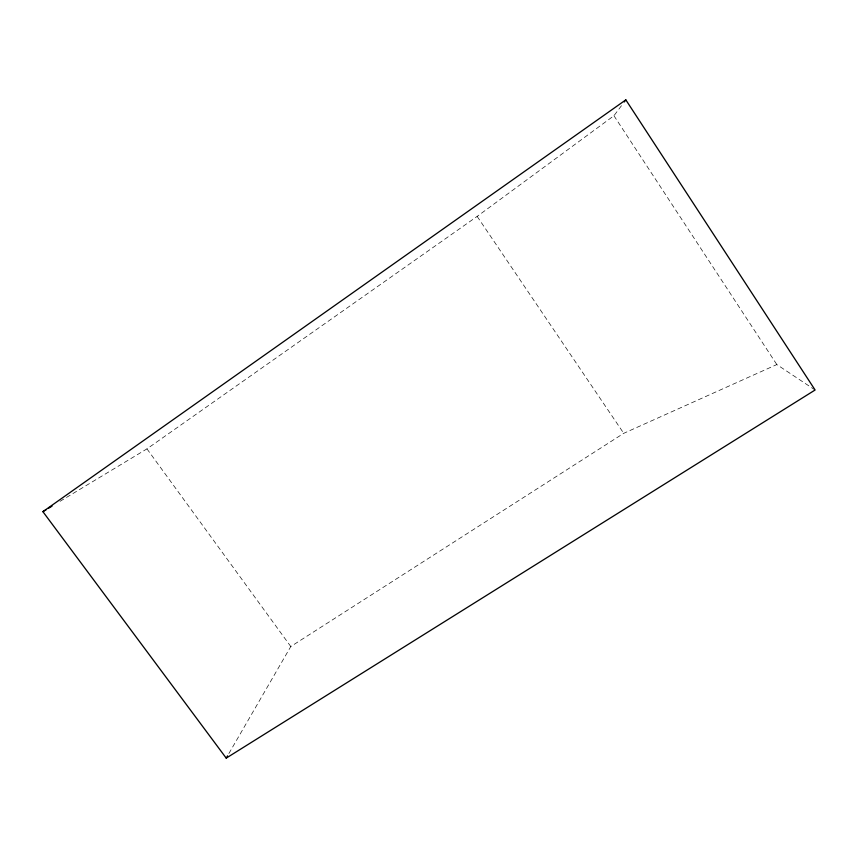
<?xml version="1.0" encoding="UTF-8"?>
<svg xmlns="http://www.w3.org/2000/svg" width="858" height="858" viewBox="0 0 858 858"><rect width="100%" height="100%" fill="white"/><g stroke="black" fill="none" stroke-linecap="round" stroke-linejoin="round"><path stroke-width="0.64" stroke-dasharray="4.29 3.22" d="M228.882 753.528L290.787 646.524L623.734 433.322L776.822 364.564L814.006 389.275M60.049 501.319L146.965 448.873L477.155 216.398L613.942 115.733L622.672 104.097M146.965 448.873L290.787 646.524M477.155 216.398L623.734 433.322M613.942 115.733L776.822 364.564"/><path stroke-width="1.29" d="M226.222 758.129L815.1 390.004L625.836 99.871L42.9 511.668L226.222 758.129L227.552 755.834M624.259 101.984L625.836 99.871M42.9 511.668L46.332 509.598M48.616 508.215L52.048 506.145"/></g></svg>
